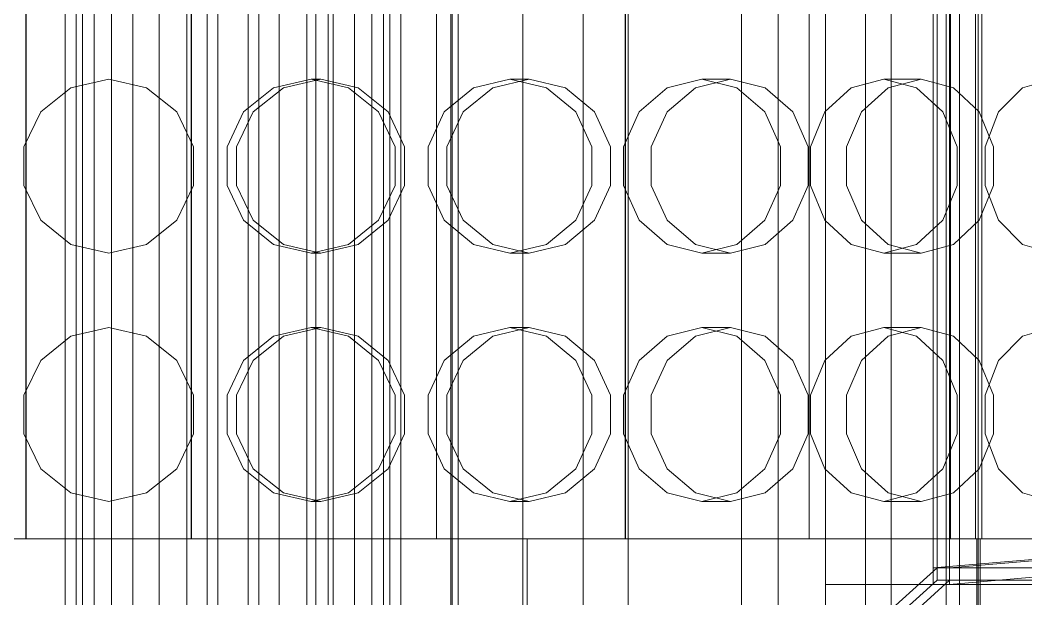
# Model space of a CAD drawing. Header units: millimetres. Extents: x -1970 to 34302, y -65268 to 6837.
# Drawn here: x 25306.8 to 25549.6, y -18174.5 to -18034.8 of the extents above; entities that cross this region are included whole.
import ezdxf

# ---------------------------------------------------------------- set-up
doc = ezdxf.new("R2010")
doc.units = ezdxf.units.MM
for name, color, linetype, lineweight in [('superior_briquetadora', 7, 'Continuous', 0), ('superior_C02', 7, 'Continuous', 0), ('superior_C02-briq', 7, 'Continuous', 0)]:
    doc.layers.add(name, color=color, linetype=linetype, lineweight=lineweight)

msp = doc.modelspace()

# ---------------------------------------------------------------- linework, layer by layer
at = {"layer": 'superior_briquetadora'}
for p, q in [((25378.187, -18305), (25378.187, -17655)), ((25381.187, -18305), (25381.187, -17655)), ((25501.187, -18171), (25501.187, -17789)), ((25527.187, -17789), (25527.187, -18171)), ((25528.187, -17790), (25528.187, -18170)), ((25531.187, -17790), (25531.187, -18170)), ((25527.187, -17793), (25527.187, -18167)), ((25531.187, -18167), (25531.187, -17793)), ((25308.187, -17800), (25308.187, -18160)), ((25308.287, -17800), (25308.287, -18160)), ((25348.087, -18160), (25348.087, -17800)), ((25348.187, -18160), (25348.187, -17800)), ((25407.312, -18160), (25407.312, -17800)), ((25452.837, -17800), (25452.837, -18160)), ((25452.937, -18160), (25452.937, -17800)), ((25497.312, -18160), (25497.312, -17800)), ((25531.437, -18160), (25531.437, -17800)), ((25537.418, -17800), (25537.418, -18160)), ((25538.955, -17800), (25538.955, -18160)), ((25328.187, -18049), (25319.074, -18051.08)), ((25319.075, -18051.08), (25328.187, -18049)), ((25328.187, -18049), (25337.299, -18051.08)), ((25368.002, -18051.08), (25377.036, -18049)), ((25379.385, -18049), (25370.337, -18051.08)), ((25377.036, -18049), (25379.385, -18049)), ((25386.07, -18051.08), (25377.036, -18049)), ((25379.385, -18049), (25388.406, -18051.08)), ((25416.249, -18051.08), (25425.05, -18049)), ((25429.708, -18049), (25420.879, -18051.08)), ((25425.05, -18049), (25429.708, -18049)), ((25433.851, -18051.08), (25425.05, -18049)), ((25429.708, -18049), (25438.483, -18051.08)), ((25462.988, -18051.08), (25471.406, -18049)), ((25478.294, -18049), (25469.835, -18051.08)), ((25471.406, -18049), (25478.294, -18049)), ((25479.824, -18051.08), (25471.406, -18049)), ((25478.294, -18049), (25486.672, -18051.08)), ((25507.421, -18051.08), (25515.312, -18049)), ((25515.312, -18049), (25524.312, -18049)), ((25523.202, -18051.08), (25515.312, -18049)), ((25524.312, -18049), (25516.367, -18051.08)), ((25524.312, -18049), (25532.15, -18051.08)), ((25548.787, -18051.08), (25556.016, -18049)), ((25319.074, -18051.08), (25311.768, -18056.906)), ((25311.768, -18056.907), (25319.075, -18051.08)), ((25344.605, -18056.907), (25337.298, -18051.08)), ((25337.299, -18051.08), (25344.605, -18056.906)), ((25360.758, -18056.907), (25368.002, -18051.08)), ((25370.337, -18051.08), (25363.063, -18056.906)), ((25393.314, -18056.907), (25386.07, -18051.08)), ((25388.406, -18051.08), (25395.619, -18056.906)), ((25409.191, -18056.907), (25416.249, -18051.08)), ((25420.879, -18051.08), (25413.76, -18056.906)), ((25440.909, -18056.907), (25433.851, -18051.08)), ((25438.483, -18051.08), (25445.478, -18056.906)), ((25456.237, -18056.907), (25462.988, -18051.08)), ((25469.835, -18051.08), (25462.994, -18056.906)), ((25486.575, -18056.907), (25479.824, -18051.08)), ((25486.672, -18051.08), (25493.331, -18056.906)), ((25501.093, -18056.907), (25507.421, -18051.08)), ((25516.367, -18051.08), (25509.921, -18056.906)), ((25529.53, -18056.907), (25523.202, -18051.08)), ((25532.15, -18051.08), (25538.358, -18056.906)), ((25542.99, -18056.907), (25548.787, -18051.08)), ((25311.768, -18056.906), (25307.713, -18065.326)), ((25344.605, -18056.906), (25348.66, -18065.326)), ((25348.66, -18065.327), (25344.605, -18056.907)), ((25356.738, -18065.327), (25360.758, -18056.907)), ((25363.063, -18056.906), (25359.018, -18065.326)), ((25397.334, -18065.327), (25393.314, -18056.907)), ((25395.619, -18056.906), (25399.614, -18065.326)), ((25405.274, -18065.327), (25409.191, -18056.907)), ((25413.76, -18056.906), (25409.794, -18065.326)), ((25444.825, -18065.327), (25440.909, -18056.907)), ((25445.478, -18056.906), (25449.346, -18065.326)), ((25452.491, -18065.327), (25456.237, -18056.907)), ((25462.994, -18056.906), (25459.175, -18065.326)), ((25490.321, -18065.327), (25486.575, -18056.907)), ((25493.331, -18056.906), (25497.004, -18065.326)), ((25497.581, -18065.327), (25501.093, -18056.907)), ((25509.921, -18056.906), (25506.314, -18065.326)), ((25533.042, -18065.327), (25529.53, -18056.907)), ((25538.358, -18056.906), (25541.775, -18065.326)), ((25539.773, -18065.327), (25542.99, -18056.907)), ((25307.713, -18065.326), (25307.713, -18074.674)), ((25348.66, -18065.326), (25348.66, -18074.674)), ((25356.738, -18074.673), (25356.738, -18065.327)), ((25359.018, -18065.326), (25359.017, -18074.674)), ((25397.334, -18074.673), (25397.334, -18065.327)), ((25399.614, -18065.326), (25399.614, -18074.674)), ((25405.274, -18074.673), (25405.274, -18065.327)), ((25409.794, -18065.326), (25409.794, -18074.674)), ((25444.825, -18074.673), (25444.825, -18065.327)), ((25449.346, -18065.326), (25449.346, -18074.674)), ((25452.491, -18074.673), (25452.491, -18065.327)), ((25459.175, -18065.326), (25459.175, -18074.674)), ((25490.321, -18074.673), (25490.321, -18065.327)), ((25497.004, -18065.326), (25497.004, -18074.674)), ((25497.581, -18074.673), (25497.581, -18065.327)), ((25506.314, -18065.326), (25506.314, -18074.674)), ((25533.042, -18074.673), (25533.042, -18065.327)), ((25539.773, -18074.673), (25539.773, -18065.327)), ((25541.775, -18065.326), (25541.775, -18074.674)), ((25307.713, -18074.674), (25311.768, -18083.094)), ((25344.605, -18083.093), (25348.66, -18074.673)), ((25348.66, -18074.674), (25344.605, -18083.094)), ((25360.758, -18083.093), (25356.738, -18074.673)), ((25359.017, -18074.674), (25363.063, -18083.094)), ((25393.314, -18083.093), (25397.334, -18074.673)), ((25399.614, -18074.674), (25395.619, -18083.094)), ((25409.191, -18083.093), (25405.274, -18074.673)), ((25409.794, -18074.674), (25413.76, -18083.094)), ((25440.909, -18083.093), (25444.825, -18074.673)), ((25449.346, -18074.674), (25445.478, -18083.094)), ((25456.237, -18083.093), (25452.491, -18074.673)), ((25459.175, -18074.674), (25462.994, -18083.094)), ((25486.575, -18083.093), (25490.321, -18074.673)), ((25497.004, -18074.674), (25493.331, -18083.094)), ((25501.093, -18083.093), (25497.581, -18074.673)), ((25506.314, -18074.674), (25509.921, -18083.094)), ((25529.53, -18083.093), (25533.042, -18074.673)), ((25541.775, -18074.674), (25538.358, -18083.094)), ((25542.99, -18083.093), (25539.773, -18074.673)), ((25319.075, -18088.92), (25311.768, -18083.093)), ((25311.768, -18083.094), (25319.074, -18088.92)), ((25337.298, -18088.92), (25344.605, -18083.093)), ((25344.605, -18083.094), (25337.299, -18088.92)), ((25368.002, -18088.92), (25360.758, -18083.093)), ((25363.063, -18083.094), (25370.337, -18088.92)), ((25386.07, -18088.92), (25393.314, -18083.093)), ((25395.619, -18083.094), (25388.406, -18088.92)), ((25416.249, -18088.92), (25409.191, -18083.093)), ((25413.76, -18083.094), (25420.879, -18088.92)), ((25433.851, -18088.92), (25440.909, -18083.093)), ((25445.478, -18083.094), (25438.483, -18088.92)), ((25462.988, -18088.92), (25456.237, -18083.093)), ((25462.994, -18083.094), (25469.835, -18088.92)), ((25479.824, -18088.92), (25486.575, -18083.093)), ((25493.331, -18083.094), (25486.672, -18088.92)), ((25507.421, -18088.92), (25501.093, -18083.093)), ((25509.921, -18083.094), (25516.367, -18088.92)), ((25523.202, -18088.92), (25529.53, -18083.093)), ((25538.358, -18083.094), (25532.15, -18088.92)), ((25548.787, -18088.92), (25542.99, -18083.093)), ((25319.074, -18088.92), (25328.187, -18091)), ((25328.187, -18091), (25319.075, -18088.92)), ((25337.299, -18088.92), (25328.187, -18091)), ((25377.036, -18091), (25368.002, -18088.92)), ((25370.337, -18088.92), (25379.385, -18091)), ((25377.036, -18091), (25386.07, -18088.92)), ((25377.036, -18091), (25379.385, -18091)), ((25388.406, -18088.92), (25379.385, -18091)), ((25425.05, -18091), (25416.249, -18088.92)), ((25420.879, -18088.92), (25429.708, -18091)), ((25425.05, -18091), (25433.851, -18088.92)), ((25425.05, -18091), (25429.708, -18091)), ((25438.483, -18088.92), (25429.708, -18091)), ((25471.406, -18091), (25462.988, -18088.92)), ((25469.835, -18088.92), (25478.294, -18091)), ((25471.406, -18091), (25479.824, -18088.92)), ((25471.406, -18091), (25478.294, -18091)), ((25486.672, -18088.92), (25478.294, -18091)), ((25515.312, -18091), (25507.421, -18088.92)), ((25515.312, -18091), (25523.202, -18088.92)), ((25515.312, -18091), (25524.312, -18091)), ((25516.367, -18088.92), (25524.312, -18091)), ((25532.15, -18088.92), (25524.312, -18091)), ((25556.016, -18091), (25548.787, -18088.92)), ((25328.187, -18109), (25319.074, -18111.08)), ((25319.075, -18111.08), (25328.187, -18109)), ((25328.187, -18109), (25337.299, -18111.08)), ((25368.002, -18111.08), (25377.036, -18109)), ((25379.385, -18109), (25370.337, -18111.08)), ((25377.036, -18109), (25379.385, -18109)), ((25386.07, -18111.08), (25377.036, -18109)), ((25379.385, -18109), (25388.406, -18111.08)), ((25416.249, -18111.08), (25425.05, -18109)), ((25429.708, -18109), (25420.879, -18111.08)), ((25425.05, -18109), (25429.708, -18109)), ((25433.851, -18111.08), (25425.05, -18109)), ((25429.708, -18109), (25438.483, -18111.08)), ((25462.988, -18111.08), (25471.406, -18109)), ((25478.294, -18109), (25469.835, -18111.08)), ((25471.406, -18109), (25478.294, -18109)), ((25479.824, -18111.08), (25471.406, -18109)), ((25478.294, -18109), (25486.672, -18111.08)), ((25507.421, -18111.08), (25515.312, -18109)), ((25515.312, -18109), (25524.312, -18109)), ((25523.202, -18111.08), (25515.312, -18109)), ((25524.312, -18109), (25516.367, -18111.08)), ((25524.312, -18109), (25532.15, -18111.08)), ((25548.787, -18111.08), (25556.016, -18109)), ((25319.074, -18111.08), (25311.768, -18116.906)), ((25311.768, -18116.907), (25319.075, -18111.08)), ((25344.605, -18116.907), (25337.298, -18111.08)), ((25337.299, -18111.08), (25344.605, -18116.906)), ((25360.758, -18116.907), (25368.002, -18111.08)), ((25370.337, -18111.08), (25363.063, -18116.906)), ((25393.314, -18116.907), (25386.07, -18111.08)), ((25388.406, -18111.08), (25395.619, -18116.906)), ((25409.191, -18116.907), (25416.249, -18111.08)), ((25420.879, -18111.08), (25413.76, -18116.906)), ((25440.909, -18116.907), (25433.851, -18111.08)), ((25438.483, -18111.08), (25445.478, -18116.906)), ((25456.237, -18116.907), (25462.988, -18111.08)), ((25469.835, -18111.08), (25462.994, -18116.906)), ((25486.575, -18116.907), (25479.824, -18111.08)), ((25486.672, -18111.08), (25493.331, -18116.906)), ((25501.093, -18116.907), (25507.421, -18111.08)), ((25516.367, -18111.08), (25509.921, -18116.906)), ((25529.53, -18116.907), (25523.202, -18111.08)), ((25532.15, -18111.08), (25538.358, -18116.906)), ((25542.99, -18116.907), (25548.787, -18111.08)), ((25311.768, -18116.906), (25307.713, -18125.326)), ((25344.605, -18116.906), (25348.66, -18125.326)), ((25348.66, -18125.327), (25344.605, -18116.907)), ((25356.738, -18125.327), (25360.758, -18116.907)), ((25363.063, -18116.906), (25359.018, -18125.326)), ((25397.334, -18125.327), (25393.314, -18116.907)), ((25395.619, -18116.906), (25399.614, -18125.326)), ((25405.274, -18125.327), (25409.191, -18116.907)), ((25413.76, -18116.906), (25409.794, -18125.326)), ((25444.825, -18125.327), (25440.909, -18116.907)), ((25445.478, -18116.906), (25449.346, -18125.326)), ((25452.491, -18125.327), (25456.237, -18116.907)), ((25462.994, -18116.906), (25459.175, -18125.326)), ((25490.321, -18125.327), (25486.575, -18116.907)), ((25493.331, -18116.906), (25497.004, -18125.326)), ((25497.581, -18125.327), (25501.093, -18116.907)), ((25509.921, -18116.906), (25506.314, -18125.326)), ((25533.042, -18125.327), (25529.53, -18116.907)), ((25538.358, -18116.906), (25541.775, -18125.326)), ((25539.773, -18125.327), (25542.99, -18116.907)), ((25307.713, -18125.326), (25307.713, -18134.674)), ((25348.66, -18125.326), (25348.66, -18134.674)), ((25356.738, -18134.673), (25356.738, -18125.327)), ((25359.018, -18125.326), (25359.017, -18134.674)), ((25397.334, -18134.673), (25397.334, -18125.327)), ((25399.614, -18125.326), (25399.614, -18134.674)), ((25405.274, -18134.673), (25405.274, -18125.327)), ((25409.794, -18125.326), (25409.794, -18134.674)), ((25444.825, -18134.673), (25444.825, -18125.327)), ((25449.346, -18125.326), (25449.346, -18134.674)), ((25452.491, -18134.673), (25452.491, -18125.327)), ((25459.175, -18125.326), (25459.175, -18134.674)), ((25490.321, -18134.673), (25490.321, -18125.327)), ((25497.004, -18125.326), (25497.004, -18134.674)), ((25497.581, -18134.673), (25497.581, -18125.327)), ((25506.314, -18125.326), (25506.314, -18134.674)), ((25533.042, -18134.673), (25533.042, -18125.327)), ((25539.773, -18134.673), (25539.773, -18125.327)), ((25541.775, -18125.326), (25541.775, -18134.674)), ((25307.713, -18134.674), (25311.768, -18143.094)), ((25344.605, -18143.093), (25348.66, -18134.673)), ((25348.66, -18134.674), (25344.605, -18143.094)), ((25360.758, -18143.093), (25356.738, -18134.673)), ((25359.017, -18134.674), (25363.063, -18143.094)), ((25393.314, -18143.093), (25397.334, -18134.673)), ((25399.614, -18134.674), (25395.619, -18143.094)), ((25409.191, -18143.093), (25405.274, -18134.673)), ((25409.794, -18134.674), (25413.76, -18143.094)), ((25440.909, -18143.093), (25444.825, -18134.673)), ((25449.346, -18134.674), (25445.478, -18143.094)), ((25456.237, -18143.093), (25452.491, -18134.673)), ((25459.175, -18134.674), (25462.994, -18143.094)), ((25486.575, -18143.093), (25490.321, -18134.673)), ((25497.004, -18134.674), (25493.331, -18143.094)), ((25501.093, -18143.093), (25497.581, -18134.673)), ((25506.314, -18134.674), (25509.921, -18143.094)), ((25529.53, -18143.093), (25533.042, -18134.673)), ((25541.775, -18134.674), (25538.358, -18143.094)), ((25542.99, -18143.093), (25539.773, -18134.673)), ((25319.075, -18148.92), (25311.768, -18143.093)), ((25311.768, -18143.094), (25319.074, -18148.92)), ((25337.298, -18148.92), (25344.605, -18143.093)), ((25344.605, -18143.094), (25337.299, -18148.92)), ((25368.002, -18148.92), (25360.758, -18143.093)), ((25363.063, -18143.094), (25370.337, -18148.92)), ((25386.07, -18148.92), (25393.314, -18143.093)), ((25395.619, -18143.094), (25388.406, -18148.92)), ((25416.249, -18148.92), (25409.191, -18143.093)), ((25413.76, -18143.094), (25420.879, -18148.92)), ((25433.851, -18148.92), (25440.909, -18143.093)), ((25445.478, -18143.094), (25438.483, -18148.92)), ((25462.988, -18148.92), (25456.237, -18143.093)), ((25462.994, -18143.094), (25469.835, -18148.92)), ((25479.824, -18148.92), (25486.575, -18143.093)), ((25493.331, -18143.094), (25486.672, -18148.92)), ((25507.421, -18148.92), (25501.093, -18143.093)), ((25509.921, -18143.094), (25516.367, -18148.92)), ((25523.202, -18148.92), (25529.53, -18143.093)), ((25538.358, -18143.094), (25532.15, -18148.92)), ((25548.787, -18148.92), (25542.99, -18143.093)), ((25319.074, -18148.92), (25328.187, -18151)), ((25328.187, -18151), (25319.075, -18148.92)), ((25337.299, -18148.92), (25328.187, -18151)), ((25377.036, -18151), (25368.002, -18148.92)), ((25370.337, -18148.92), (25379.385, -18151)), ((25377.036, -18151), (25386.07, -18148.92)), ((25388.406, -18148.92), (25379.385, -18151)), ((25425.05, -18151), (25416.249, -18148.92)), ((25420.879, -18148.92), (25429.708, -18151)), ((25425.05, -18151), (25433.851, -18148.92)), ((25438.483, -18148.92), (25429.708, -18151)), ((25471.406, -18151), (25462.988, -18148.92)), ((25469.835, -18148.92), (25478.294, -18151)), ((25471.406, -18151), (25479.824, -18148.92)), ((25486.672, -18148.92), (25478.294, -18151)), ((25515.312, -18151), (25507.421, -18148.92)), ((25515.312, -18151), (25523.202, -18148.92)), ((25516.367, -18148.92), (25524.312, -18151)), ((25532.15, -18148.92), (25524.312, -18151)), ((25556.016, -18151), (25548.787, -18148.92)), ((25377.036, -18151), (25379.385, -18151)), ((25425.05, -18151), (25429.708, -18151)), ((25471.406, -18151), (25478.294, -18151)), ((25515.312, -18151), (25524.312, -18151)), ((25288.503, -18160), (25308.319, -18160)), ((25289.222, -18160), (25308.187, -18160)), ((25289.325, -18160), (25308.287, -18160)), ((25308.482, -18160), (25289.536, -18160)), ((25308.671, -18160), (25289.637, -18160)), ((25308.687, -18160), (25289.668, -18160)), ((25308.187, -18160), (25348.187, -18160)), ((25308.287, -18160), (25348.087, -18160)), ((25308.319, -18160), (25328.187, -18160)), ((25328.187, -18160), (25308.482, -18160)), ((25328.187, -18160), (25308.671, -18160)), ((25328.187, -18160), (25308.687, -18160)), ((25347.891, -18160), (25328.187, -18160)), ((25347.686, -18160), (25328.187, -18160)), ((25347.702, -18160), (25328.187, -18160)), ((25328.187, -18160), (25348.054, -18160)), ((25366.706, -18160), (25347.686, -18160)), ((25366.736, -18160), (25347.702, -18160)), ((25366.838, -18160), (25347.891, -18160)), ((25348.054, -18160), (25367.87, -18160)), ((25348.087, -18160), (25367.048, -18160)), ((25348.187, -18160), (25367.151, -18160)), ((25384.776, -18160), (25366.706, -18160)), ((25384.822, -18160), (25366.736, -18160)), ((25384.299, -18160), (25366.838, -18160)), ((25367.048, -18160), (25385.057, -18160)), ((25367.151, -18160), (25385.162, -18160)), ((25367.87, -18160), (25387.584, -18160)), ((25399.604, -18160), (25384.299, -18160)), ((25401.454, -18160), (25384.776, -18160)), ((25401.513, -18160), (25384.822, -18160)), ((25385.057, -18160), (25401.673, -18160)), ((25385.162, -18160), (25401.777, -18160)), ((25387.584, -18160), (25407.146, -18160)), ((25412.165, -18160), (25399.604, -18160)), ((25416.327, -18160), (25401.454, -18160)), ((25416.398, -18160), (25401.513, -18160)), ((25401.673, -18160), (25416.487, -18160)), ((25401.777, -18160), (25416.591, -18160)), ((25407.146, -18160), (25426.505, -18160)), ((25410.737, -18160), (25407.312, -18160)), ((25420.492, -18160), (25410.737, -18160)), ((25421.498, -18160), (25412.165, -18160)), ((25429.031, -18160), (25416.327, -18160)), ((25429.111, -18160), (25416.398, -18160)), ((25416.487, -18160), (25429.136, -18160)), ((25416.591, -18160), (25429.24, -18160)), ((25435.091, -18160), (25420.492, -18160)), ((25427.246, -18160), (25421.498, -18160)), ((25426.505, -18160), (25445.612, -18160)), ((25429.187, -18160), (25427.246, -18160)), ((25439.251, -18160), (25429.031, -18160)), ((25439.34, -18160), (25429.111, -18160)), ((25429.136, -18160), (25439.312, -18160)), ((25429.187, -18160), (25429.187, -18396)), ((25429.24, -18160), (25439.414, -18160)), ((25452.312, -18160), (25435.091, -18160)), ((25446.736, -18160), (25439.251, -18160)), ((25439.312, -18160), (25446.764, -18160)), ((25446.831, -18160), (25439.34, -18160)), ((25439.414, -18160), (25446.865, -18160)), ((25445.612, -18160), (25464.417, -18160)), ((25451.302, -18160), (25446.736, -18160)), ((25446.764, -18160), (25451.309, -18160)), ((25451.401, -18160), (25446.831, -18160)), ((25446.865, -18160), (25451.409, -18160)), ((25452.837, -18160), (25451.302, -18160)), ((25451.309, -18160), (25452.837, -18160)), ((25452.937, -18160), (25451.401, -18160)), ((25451.409, -18160), (25452.937, -18160)), ((25469.532, -18160), (25452.312, -18160)), ((25464.417, -18160), (25482.873, -18160)), ((25484.131, -18160), (25469.532, -18160)), ((25480.89, -18160), (25478.192, -18160)), ((25478.192, -18160), (25481.365, -18160)), ((25489.198, -18160), (25480.89, -18160)), ((25481.365, -18160), (25490.101, -18160)), ((25482.873, -18160), (25500.931, -18160)), ((25493.886, -18160), (25484.131, -18160)), ((25502.3, -18160), (25489.198, -18160)), ((25490.101, -18160), (25503.544, -18160)), ((25497.312, -18160), (25493.886, -18160)), ((25500.931, -18160), (25518.546, -18160)), ((25518.916, -18160), (25502.3, -18160)), ((25503.544, -18160), (25520.378, -18160)), ((25512.914, -18160), (25506.9, -18160)), ((25506.9, -18160), (25507.083, -18160)), ((25507.083, -18160), (25513.426, -18160)), ((25523.934, -18160), (25512.914, -18160)), ((25513.426, -18160), (25524.673, -18160)), ((25518.546, -18160), (25535.673, -18160)), ((25537.418, -18160), (25518.916, -18160)), ((25520.378, -18160), (25538.955, -18160)), ((25537.777, -18160), (25523.934, -18160)), ((25524.673, -18160), (25538.597, -18160)), ((25527.187, -18167), (25609.187, -18160)), ((25613.187, -18160), (25531.187, -18167)), ((25534.862, -18160), (25531.437, -18160)), ((25544.617, -18160), (25534.862, -18160)), ((25535.673, -18160), (25552.267, -18160)), ((25555.995, -18160), (25537.418, -18160)), ((25551.7, -18160), (25537.777, -18160)), ((25537.777, -18160), (25537.777, -18210)), ((25538.597, -18160), (25552.439, -18160)), ((25538.597, -18160), (25538.597, -18210)), ((25538.955, -18160), (25557.457, -18160)), ((25559.216, -18160), (25544.617, -18160)), ((25531.187, -18171), (25613.187, -18164)), ((25378.187, -18302), (25528.187, -18167)), ((25531.187, -18167), (25527.187, -18167)), ((25528.187, -18167), (25928.187, -18167)), ((25528.187, -18170), (25528.187, -18167)), ((25531.187, -18167), (25925.187, -18167)), ((25531.187, -18167), (25531.187, -18171)), ((25378.187, -18305), (25528.187, -18170)), ((25531.187, -18170), (25381.187, -18305)), ((25501.187, -18197), (25501.187, -18171)), ((25501.187, -18171), (25955.187, -18171)), ((25527.187, -18171), (25501.187, -18171)), ((25528.187, -18170), (25928.187, -18170)), ((25528.187, -18170), (25531.187, -18170)), ((25925.187, -18171), (25531.187, -18171))]:
    msp.add_line(p, q, dxfattribs=at)
at = {"layer": 'superior_C02'}
for p, q in [((25320.362, -17657.5), (25320.362, -18342.5)), ((25321.846, -17657.5), (25321.846, -18342.5)), ((25324.637, -17657.5), (25324.637, -18342.5)), ((25328.862, -17657.5), (25328.862, -18342.5)), ((25334.019, -17657.5), (25334.019, -18342.5)), ((25340.343, -17657.5), (25340.343, -18342.5)), ((25347.08, -17657.5), (25347.08, -18342.5)), ((25354.54, -17657.5), (25354.54, -18342.5)), ((25361.833, -17657.5), (25361.833, -18342.5)), ((25369.293, -17657.5), (25369.293, -18342.5)), ((25376.03, -17657.5), (25376.03, -18342.5)), ((25382.354, -17657.5), (25382.354, -18342.5)), ((25387.511, -17657.5), (25387.511, -18342.5)), ((25391.737, -17657.5), (25391.737, -18342.5)), ((25394.527, -18342.5), (25394.527, -17657.5)), ((25396.011, -17657.5), (25396.011, -18342.5)), ((25317.676, -17700), (25317.676, -18300)), ((25351.925, -17700), (25351.925, -18300)), ((25364.449, -17700), (25364.449, -18300)), ((25398.697, -17700), (25398.697, -18300)), ((25410.794, -17700), (25410.794, -18300)), ((25442.709, -17700), (25442.709, -18300)), ((25453.555, -17700), (25453.555, -18300)), ((25480.961, -17700), (25480.961, -18300)), ((25489.817, -17700), (25489.817, -18300)), ((25510.846, -17700), (25510.846, -18300)), ((25517.108, -17700), (25517.108, -18300)), ((25530.327, -18300), (25530.327, -17700)), ((25533.569, -17700), (25533.569, -18300)), ((25538.078, -17700), (25538.078, -18300)), ((25411.088, -17750), (25411.088, -18250)), ((25412.557, -18250), (25412.557, -17750))]:
    msp.add_line(p, q, dxfattribs=at)
at = {"layer": 'superior_C02-briq'}
msp.add_line((25428.187, -18280), (25428.187, -17680), dxfattribs=at)

doc.saveas('drawing.dxf')
